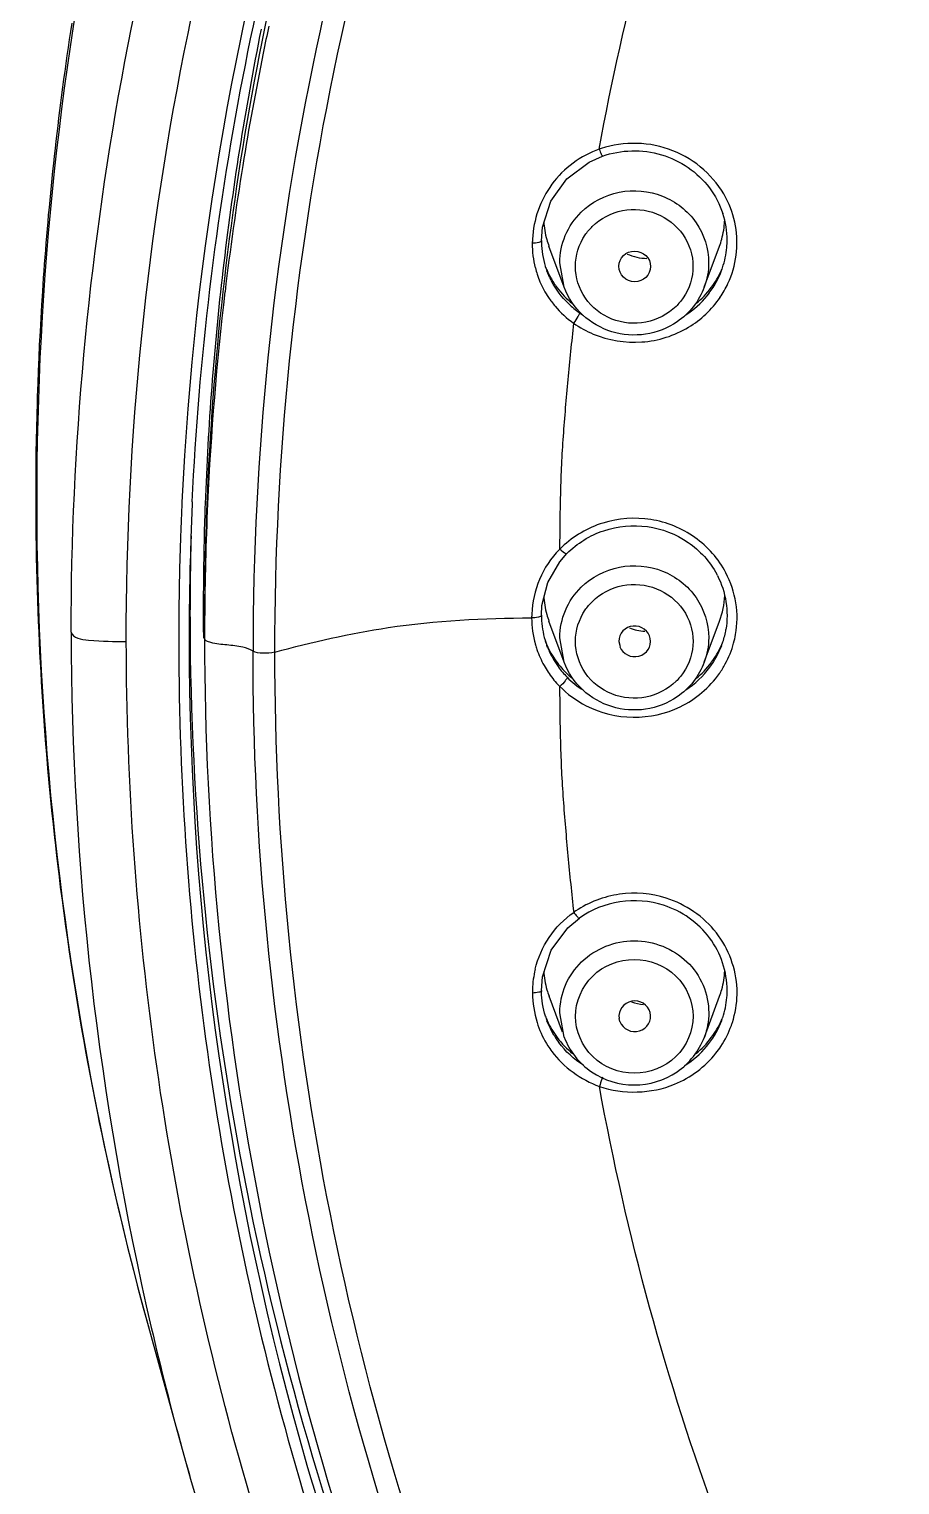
# Model space of a CAD drawing. Extents: x 4680 to 5808, y -3 to 824.
# Drawn here: x 5134.8 to 5151.42, y 525.28 to 553.09 of the extents above; entities that cross this region are included whole.
import ezdxf

# ---------------------------------------------------------------- set-up
doc = ezdxf.new("R2010")
doc.units = 0
doc.header["$LTSCALE"] = 4
doc.header["$MEASUREMENT"] = 0
for name, color, linetype in [('F3A55-R01_DXF_CONTINUOUS_LINE', 7, 'CONTINUOUS'), ('F3A55-R02_DXF_CONTINUOUS_LINE', 7, 'CONTINUOUS'), ('F3A55-R05_DXF_CONTINUOUS_LINE', 7, 'CONTINUOUS')]:
    doc.layers.add(name, color=color, linetype=linetype)

msp = doc.modelspace()

# ---------------------------------------------------------------- linework, layer by layer
at = {"layer": 'F3A55-R01_DXF_CONTINUOUS_LINE', "color": 7, "linetype": 'Continuous'}
for p, q in [((5135.051, 548.081), (5135.035, 547.822)), ((5135.035, 547.822), (5135.02, 547.567)), ((5135.02, 547.567), (5135.006, 547.313)), ((5135.006, 547.313), (5134.993, 547.062)), ((5134.993, 547.062), (5134.982, 546.812)), ((5134.971, 546.565), (5134.962, 546.32)), ((5134.982, 546.812), (5134.971, 546.565)), ((5134.962, 546.32), (5134.954, 546.076)), ((5134.943, 545.715), (5134.938, 545.476)), ((5134.938, 545.476), (5134.933, 545.239)), ((5134.933, 545.239), (5134.929, 545.005)), ((5134.929, 545.005), (5134.926, 544.772)), ((5134.926, 544.772), (5134.925, 544.542)), ((5134.925, 544.542), (5134.924, 544.314)), ((5134.924, 544.314), (5134.924, 544.088)), ((5134.924, 544.088), (5134.924, 543.865)), ((5134.924, 543.865), (5134.926, 543.644)), ((5134.926, 543.644), (5134.928, 543.425)), ((5134.928, 543.425), (5134.932, 543.21)), ((5134.932, 543.21), (5134.935, 542.996)), ((5134.935, 542.996), (5134.94, 542.786)), ((5134.94, 542.786), (5134.945, 542.578)), ((5134.945, 542.578), (5134.951, 542.373)), ((5134.951, 542.373), (5134.958, 542.171)), ((5134.958, 542.171), (5134.965, 541.97)), ((5134.965, 541.97), (5134.972, 541.773)), ((5134.972, 541.773), (5134.981, 541.577)), ((5134.981, 541.577), (5134.989, 541.382)), ((5134.989, 541.382), (5134.999, 541.19)), ((5134.999, 541.19), (5135.009, 540.998)), ((5135.009, 540.998), (5135.019, 540.808)), ((5135.019, 540.808), (5135.03, 540.619)), ((5135.03, 540.619), (5135.042, 540.431)), ((5135.042, 540.431), (5135.054, 540.244)), ((5135.054, 540.244), (5135.066, 540.058)), ((5135.066, 540.058), (5135.086, 539.781)), ((5135.086, 539.781), (5135.107, 539.506)), ((5135.107, 539.506), (5135.129, 539.233)), ((5135.129, 539.233), (5135.152, 538.963)), ((5135.152, 538.963), (5135.176, 538.694)), ((5135.176, 538.694), (5135.202, 538.428)), ((5135.202, 538.428), (5135.228, 538.163)), ((5135.228, 538.163), (5135.255, 537.901)), ((5135.255, 537.901), (5135.283, 537.64)), ((5135.322, 537.296), (5135.352, 537.04)), ((5135.394, 536.701), (5135.427, 536.449)), ((5135.427, 536.449), (5135.46, 536.199)), ((5135.46, 536.199), (5135.494, 535.951)), ((5135.494, 535.951), (5135.529, 535.705)), ((5135.529, 535.705), (5135.564, 535.46)), ((5135.564, 535.46), (5135.601, 535.216)), ((5135.601, 535.216), (5135.638, 534.975)), ((5135.638, 534.975), (5135.676, 534.735)), ((5135.676, 534.735), (5135.715, 534.496)), ((5135.715, 534.496), (5135.754, 534.259)), ((5135.754, 534.259), (5135.795, 534.024)), ((5135.795, 534.024), (5135.835, 533.79)), ((5135.835, 533.79), (5135.877, 533.557)), ((5135.877, 533.557), (5135.919, 533.326)), ((5135.919, 533.326), (5135.962, 533.096)), ((5135.962, 533.096), (5136.006, 532.868)), ((5136.006, 532.868), (5136.05, 532.643)), ((5136.05, 532.643), (5136.109, 532.349)), ((5136.109, 532.349), (5136.138, 532.204)), ((5136.138, 532.204), (5136.197, 531.92)), ((5136.197, 531.92), (5136.256, 531.645)), ((5136.256, 531.645), (5136.313, 531.38)), ((5136.313, 531.38), (5136.384, 531.062)), ((5136.384, 531.062), (5136.453, 530.759)), ((5136.453, 530.759), (5136.521, 530.469)), ((5136.521, 530.469), (5136.587, 530.193)), ((5136.587, 530.193), (5136.651, 529.928)), ((5136.651, 529.928), (5136.715, 529.672)), ((5136.715, 529.672), (5136.789, 529.377)), ((5136.789, 529.377), (5136.862, 529.097)), ((5136.862, 529.097), (5136.931, 528.834)), ((5136.931, 528.834), (5137.006, 528.554)), ((5137.006, 528.554), (5137.72, 525.962)), ((5137.72, 525.963), (5137.894, 525.346)), ((5137.72, 525.963), (5137.72, 525.963)), ((5137.72, 525.963), (5137.72, 525.962)), ((5137.721, 525.962), (5137.766, 525.799))]:
    msp.add_line(p, q, dxfattribs=at)
for points in [[(5135.611, 553.204), (5135.587, 553.048), (5135.564, 552.894), (5135.542, 552.74), (5135.52, 552.588), (5135.498, 552.435), (5135.477, 552.284), (5135.457, 552.133), (5135.437, 551.983), (5135.417, 551.834), (5135.398, 551.685), (5135.38, 551.537), (5135.361, 551.39), (5135.344, 551.244), (5135.326, 551.098), (5135.31, 550.953), (5135.293, 550.809), (5135.277, 550.666), (5135.262, 550.523), (5135.247, 550.381), (5135.232, 550.24), (5135.218, 550.1), (5135.204, 549.96), (5135.191, 549.822), (5135.178, 549.683), (5135.165, 549.546), (5135.153, 549.409), (5135.141, 549.274), (5135.13, 549.138), (5135.119, 549.004), (5135.108, 548.87), (5135.098, 548.737), (5135.088, 548.604), (5135.078, 548.472), (5135.069, 548.341), (5135.051, 548.081)], [(5134.954, 546.076), (5134.95, 545.955), (5134.943, 545.715)], [(5135.283, 537.64), (5135.293, 537.554), (5135.322, 537.296)], [(5135.352, 537.04), (5135.363, 536.955), (5135.394, 536.701)], [(5137.894, 525.346), (5138.108, 524.621), (5138.355, 523.821), (5138.634, 522.964), (5138.941, 522.065), (5139.276, 521.138), (5139.64, 520.18), (5140.04, 519.182), (5140.482, 518.136), (5140.972, 517.036), (5141.516, 515.88), (5142.122, 514.663), (5142.8, 513.377), (5143.565, 512.013), (5144.431, 510.56), (5145.419, 509.009), (5146.554, 507.346), (5147.881, 505.542), (5149.43, 503.599), (5151.384, 501.36), (5154.09, 498.59), (5157.61, 495.456), (5162.49, 491.817), (5169.499, 487.721)]]:
    msp.add_lwpolyline(points, dxfattribs=at)
at = {"layer": 'F3A55-R01_DXF_CONTINUOUS_LINE', "color": 9, "linetype": 'Continuous'}
for centre, radius, start, end in [((5194.504, 541.981), 56.382, 168.6341, 173.381), ((5194.485, 541.985), 56.363, 173.3827, 177.9256), ((5194.409, 541.398), 56.755, 177.3208, 177.9577), ((5194.373, 541.99), 56.251, 177.9271, 178.5777), ((5194.368, 541.4), 56.714, 177.9576, 179.5494), ((5194.316, 541.451), 56.462, 178.0088, 180.0201), ((5194.299, 541.918), 56.429, 178.4821, 180.4899), ((5194.345, 541.991), 56.222, 178.5777, 178.8882), ((5194.306, 541.992), 56.183, 178.8881, 179.7908), ((5194.287, 541.992), 56.164, 179.7909, 180.1766), ((5194.313, 541.992), 56.19, 180.1766, 180.5473), ((5194.515, 541.617), 58.913, 180.04336, 193.07595), ((5194.601, 541.938), 56.731, 180.5073, 201.8607), ((5194.555, 541.644), 58.958, 193.09253, 195.42398)]:
    msp.add_arc(centre, radius, start, end, dxfattribs=at)
at = {"layer": 'F3A55-R01_DXF_CONTINUOUS_LINE', "color": 7, "linetype": 'Continuous'}
for centre, radius, start, end in [((5194.189, 541.457), 56.335, 177.3491, 178.0108), ((5194.627, 541.663), 59.033, 195.58928, 196.11433)]:
    msp.add_arc(centre, radius, start, end, dxfattribs=at)
at = {"layer": 'F3A55-R01_DXF_CONTINUOUS_LINE', "color": 9, "linetype": 'Continuous'}
for points, knots in [([(5187.683, 604.417), (5183.371, 603.715), (5174.882, 601.443), (5163.15, 595.555), (5152.916, 587.443), (5144.631, 577.453), (5138.656, 566.014), (5135.251, 553.619), (5134.573, 540.813), (5135.953, 532.367), (5137.082, 528.278)], [0, 0, 0, 0, 0.127245, 0.253926, 0.379838, 0.504912, 0.629214, 0.752955, 0.876432, 1, 1, 1, 1]), ([(5135.602, 541.572), (5135.6, 548.632), (5138.217, 562.934), (5149.489, 581.599), (5166.643, 595.356), (5180.629, 600.144), (5187.793, 601.309)], [0, 0, 0, 0, 0.246659, 0.495141, 0.746379, 1, 1, 1, 1]), ([(5136.653, 541.394), (5136.652, 545.286), (5137.446, 553.103), (5140.973, 564.353), (5146.701, 574.72), (5154.403, 583.801), (5163.787, 591.248), (5178.025, 598.619), (5198.143, 602.507), (5218.262, 598.624), (5232.504, 591.262), (5241.888, 583.814), (5249.597, 574.74), (5255.327, 564.374), (5258.858, 553.126), (5259.654, 545.309), (5259.654, 541.417)], [0, 0, 0, 0, 0.061575, 0.123304, 0.185315, 0.247693, 0.310467, 0.373601, 0.500005, 0.626397, 0.689539, 0.752312, 0.814687, 0.876699, 0.938429, 1, 1, 1, 1]), ([(5166.685, 591.426), (5162.497, 588.957), (5154.713, 583.009), (5145.598, 571.582), (5139.605, 558.349), (5137.939, 548.815), (5137.716, 544.051)], [0, 0, 0, 0, 0.252628, 0.50328, 0.752188, 1, 1, 1, 1]), ([(5137.656, 541.846), (5137.613, 536.479), (5139.078, 525.648), (5145.751, 510.667), (5156.365, 498.019), (5165.523, 491.791), (5170.429, 489.343)], [0, 0, 0, 0, 0.2476, 0.496346, 0.747064, 1, 1, 1, 1]), ([(5135.602, 541.572), (5135.634, 541.455), (5136.107, 541.39), (5136.413, 541.393), (5136.654, 541.393)], [0, 0, 0, 0, 0.335287, 1, 1, 1, 1]), ([(5169.974, 488.488), (5165.025, 490.964), (5155.771, 497.233), (5145.023, 509.969), (5138.208, 525.055), (5136.662, 535.976), (5136.654, 541.394)], [0, 0, 0, 0, 0.252922, 0.503646, 0.752401, 1, 1, 1, 1]), ([(5137.854, 541.431), (5137.856, 536.12), (5139.382, 525.414), (5146.059, 510.624), (5156.598, 498.141), (5165.666, 491.987), (5170.52, 489.564)], [0, 0, 0, 0, 0.247597, 0.496354, 0.747078, 1, 1, 1, 1])]:
    msp.add_open_spline(points, degree=3, knots=knots, dxfattribs=at)
at = {"layer": 'F3A55-R01_DXF_CONTINUOUS_LINE', "color": 7, "linetype": 'Continuous'}
msp.add_open_spline([(5137.914, 544.063), (5138.165, 549.482), (5140.254, 560.335), (5145.344, 570.14), (5148.509, 574.583)], degree=3, knots=[0, 0, 0, 0, 0.498618, 1, 1, 1, 1], dxfattribs=at)
at = {"layer": 'F3A55-R02_DXF_CONTINUOUS_LINE', "color": 7, "linetype": 'Continuous'}
for p, q in [((5145.489, 550.552), (5145.747, 550.666)), ((5144.58, 549.05), (5144.601, 549.307)), ((5144.742, 548.337), (5144.683, 548.477)), ((5144.929, 542.913), (5145.068, 543.072)), ((5145.067, 543.072), (5145.068, 543.072)), ((5138.148, 541.818), (5138.148, 541.451)), ((5144.697, 541.28), (5144.683, 541.316)), ((5145.084, 535.924), (5145.306, 536.109)), ((5144.582, 534.722), (5144.603, 534.987)), ((5144.82, 533.867), (5144.686, 534.146))]:
    msp.add_line(p, q, dxfattribs=at)
for points in [[(5144.601, 549.307), (5144.761, 549.804), (5145.066, 550.233), (5145.489, 550.552)], [(5144.579, 541.892), (5144.59, 542.08), (5144.702, 542.519), (5144.929, 542.913)], [(5144.603, 534.987), (5144.769, 535.493), (5145.084, 535.924)]]:
    msp.add_lwpolyline(points, dxfattribs=at)
at = {"layer": 'F3A55-R02_DXF_CONTINUOUS_LINE', "color": 9, "linetype": 'Continuous'}
for centre, radius, start, end in [((5194.623, 541.426), 56.478, 168.0192, 168.5542), ((5194.563, 541.438), 56.417, 168.554, 170.7708), ((5146.339, 548.924), 1.984, 108.2401, 109.2678), ((5194.443, 541.458), 56.294, 170.7712, 173.2496), ((5146.443, 549.002), 1.872, 10.232, 27.6341), ((5146.464, 549.01), 1.85, 352.6145, 10.1103), ((5146.383, 548.981), 1.977, 177.1285, 179.4394), ((5146.262, 548.99), 1.857, 179.6728, 194.3491), ((5146.448, 549.016), 1.867, 335.1619, 352.4955), ((5146.259, 548.989), 1.853, 194.353, 198.2727), ((5146.251, 548.986), 1.845, 198.2731, 202.9986), ((5146.245, 548.985), 1.839, 203.0168, 213.715), ((5146.23, 549.05), 1.65, 205.5699, 207.8741), ((5146.421, 549.077), 1.707, 323.0934, 339.571), ((5146.431, 549.025), 1.886, 325.7301, 335.104), ((5194.503, 541.452), 56.356, 173.2507, 177.3876), ((5146.248, 548.987), 1.842, 213.7254, 220.1564), ((5146.295, 549.03), 1.906, 220.2392, 234.7285), ((5146.32, 549.11), 1.758, 225.8984, 234.763), ((5146.321, 549.112), 1.761, 234.7864, 237.9096), ((5146.376, 549.119), 1.769, 302.0656, 305.0873), ((5146.341, 549.101), 1.99, 234.8378, 247.2387), ((5194.375, 541.458), 56.227, 177.3878, 179.6341), ((5194.25, 541.459), 56.102, 179.6348, 180.0081), ((5146.722, 541.807), 2.329, 177.3275, 179.0895), ((5146.133, 541.801), 1.733, 195.5259, 199.0017), ((5146.261, 541.902), 1.684, 201.6828, 209.5531), ((5146.423, 541.912), 1.706, 323.5806, 339.5751), ((5146.44, 541.855), 1.876, 331.6004, 344.8042), ((5146.454, 541.85), 1.861, 344.8185, 349.9165), ((5146.175, 541.815), 1.777, 198.9928, 200.2186), ((5146.293, 541.92), 1.72, 209.5471, 215.8957), ((5146.321, 541.874), 1.934, 210.2679, 214.4833), ((5146.302, 541.927), 1.731, 215.8949, 224.6159), ((5146.329, 541.956), 1.771, 224.6918, 237.6622), ((5146.435, 541.859), 1.882, 325.0015, 331.559), ((5146.316, 534.631), 1.941, 123.7801, 125.2337), ((5146.31, 534.686), 1.902, 166.496, 178.2178), ((5146.269, 534.688), 1.862, 178.2483, 180.3663), ((5146.459, 534.684), 1.857, 342.1224, 358.8743), ((5146.484, 534.681), 1.832, 358.9408, 2.3051), ((5146.175, 534.626), 1.755, 197.0163, 198.6914), ((5146.434, 534.696), 1.885, 326.5389, 340.1084), ((5146.469, 534.681), 1.847, 340.1658, 342.0963), ((5146.254, 534.724), 1.67, 210.8452, 216.4662), ((5146.311, 534.698), 1.909, 212.6602, 216.6092), ((5146.423, 534.703), 1.898, 321.6307, 326.5475), ((5146.379, 534.789), 1.768, 301.7847, 304.2157)]:
    msp.add_arc(centre, radius, start, end, dxfattribs=at)
at = {"layer": 'F3A55-R02_DXF_CONTINUOUS_LINE', "color": 7, "linetype": 'Continuous'}
for centre, radius, start, end in [((5146.461, 549.056), 1.664, 0.0524, 17.977), ((5146.216, 549.052), 1.637, 179.9448, 181.3289), ((5146.472, 549.062), 1.653, 355.1158, 359.9992), ((5146.232, 549.053), 1.652, 181.3416, 189.3015), ((5146.244, 549.055), 1.665, 189.3048, 197.2949), ((5146.443, 549.065), 1.682, 341.5046, 355.1018), ((5146.258, 549.191), 1.725, 201.4955, 204.3507), ((5146.242, 549.055), 1.663, 197.2978, 200.3293), ((5146.443, 549.192), 1.727, 335.7823, 337.4716), ((5146.458, 549.061), 1.667, 339.6439, 341.4761), ((5146.271, 549.197), 1.739, 204.354, 209.3566), ((5146.281, 549.203), 1.751, 209.3599, 216.9055), ((5146.422, 549.203), 1.75, 323.1156, 335.7516), ((5146.314, 549.231), 1.794, 216.9687, 230.461), ((5146.388, 549.231), 1.794, 309.5483, 323.0474), ((5194.435, 541.826), 56.287, 177.768, 180.0076), ((5146.474, 541.606), 2.188, 133.3089, 135.1465), ((5146.45, 541.887), 1.676, 27.1246, 28.1695), ((5146.254, 541.898), 1.675, 180.0686, 194.8446), ((5146.464, 541.895), 1.662, 342.0882, 350.5208), ((5146.255, 541.898), 1.676, 194.8496, 197.2942), ((5146.258, 542.027), 1.724, 201.3511, 204.2485), ((5146.25, 541.897), 1.671, 197.2938, 200.351), ((5146.266, 542.03), 1.732, 204.2473, 205.4953), ((5146.282, 542.039), 1.751, 205.5174, 216.9021), ((5146.423, 542.038), 1.75, 323.1156, 335.7536), ((5146.445, 542.027), 1.726, 335.7839, 338.0885), ((5146.45, 541.899), 1.676, 339.6473, 342.0955), ((5146.31, 542.062), 1.787, 216.9492, 227.8794), ((5146.389, 542.066), 1.794, 309.5483, 323.0474), ((5146.324, 542.076), 1.807, 227.8637, 230.4475), ((5146.216, 534.728), 1.634, 180.0735, 180.8548), ((5146.445, 534.736), 1.683, 341.5069, 355.0991), ((5146.474, 534.733), 1.653, 355.1141, 359.9991), ((5146.26, 534.863), 1.725, 201.3715, 204.445), ((5146.275, 534.736), 1.694, 197.1599, 200.3534), ((5146.282, 534.874), 1.75, 204.4729, 216.9009), ((5146.424, 534.874), 1.75, 323.1156, 335.7516), ((5146.445, 534.864), 1.727, 335.7823, 337.4716), ((5146.461, 534.731), 1.665, 339.6459, 341.4797), ((5146.316, 534.902), 1.794, 216.9688, 230.4679), ((5146.39, 534.902), 1.794, 309.5552, 323.0474)]:
    msp.add_arc(centre, radius, start, end, dxfattribs=at)
at = {"layer": 'F3A55-R02_DXF_CONTINUOUS_LINE', "color": 9, "linetype": 'Continuous'}
for points, knots in [([(5198.144, 598.415), (5194.285, 598.414), (5186.555, 597.678), (5175.415, 594.407), (5165.139, 589.095), (5156.128, 581.942), (5148.727, 573.221), (5143.225, 563.263), (5139.835, 552.457), (5139.072, 544.948), (5139.073, 541.209)], [0, 0, 0, 0, 0.126979, 0.253656, 0.379783, 0.505185, 0.629798, 0.753677, 0.876989, 1, 1, 1, 1]), ([(5139.49, 541.189), (5139.49, 544.901), (5140.247, 552.357), (5143.613, 563.087), (5149.077, 572.974), (5156.425, 581.634), (5165.372, 588.736), (5175.575, 594.011), (5186.637, 597.258), (5194.312, 597.99), (5198.144, 597.99)], [0, 0, 0, 0, 0.123011, 0.246323, 0.370202, 0.494815, 0.620217, 0.746344, 0.873021, 1, 1, 1, 1]), ([(5145.684, 550.797), (5146.624, 555.962), (5150.182, 566.103), (5159.945, 578.944), (5173.213, 588.344), (5183.589, 591.74), (5188.898, 592.646)], [0, 0, 0, 0, 0.24678, 0.495573, 0.746799, 1, 1, 1, 1]), ([(5145.684, 550.797), (5145.33, 550.674), (5144.686, 550.201), (5144.427, 549.45), (5144.408, 549.08)], [0, 0, 0, 0, 0.503672, 1, 1, 1, 1]), ([(5145.684, 550.797), (5145.696, 550.765), (5145.713, 550.72), (5145.734, 550.683), (5145.743, 550.666), (5145.747, 550.666)], [0, 0, 0, 0, 0.700195, 0.918328, 1, 1, 1, 1]), ([(5148.102, 549.87), (5147.892, 550.269), (5147.147, 550.934), (5146.153, 550.952), (5145.718, 550.809)], [0, 0, 0, 0, 0.496342, 1, 1, 1, 1]), ([(5144.58, 549.05), (5144.579, 549.03), (5144.499, 549.006), (5144.448, 549.001), (5144.406, 549)], [0, 0, 0, 0, 0.324923, 1, 1, 1, 1]), ([(5145.306, 547.674), (5145.308, 547.665), (5145.296, 547.638), (5145.265, 547.571), (5145.224, 547.514), (5145.194, 547.474)], [0, 0, 0, 0, 0.115483, 0.350136, 1, 1, 1, 1]), ([(5145.194, 547.474), (5145.154, 547.115), (5145.083, 546.396), (5144.987, 545.316), (5144.933, 544.233), (5144.932, 543.51), (5144.923, 543.149)], [0, 0, 0, 0, 0.250029, 0.500095, 0.750022, 1, 1, 1, 1]), ([(5145.57, 547.266), (5145.859, 547.145), (5146.501, 547.039), (5147.122, 547.235), (5147.389, 547.397)], [0, 0, 0, 0, 0.500576, 1, 1, 1, 1]), ([(5144.923, 543.149), (5144.763, 542.986), (5144.503, 542.597), (5144.406, 542.142), (5144.396, 541.916)], [0, 0, 0, 0, 0.501997, 1, 1, 1, 1]), ([(5144.932, 543.158), (5144.959, 543.133), (5144.994, 543.108), (5145.054, 543.062), (5145.067, 543.073)], [0, 0, 0, 0, 0.68428, 1, 1, 1, 1]), ([(5148.287, 541.525), (5148.322, 541.723), (5148.328, 542.136), (5148.194, 542.525), (5148.103, 542.705)], [0, 0, 0, 0, 0.499194, 1, 1, 1, 1]), ([(5139.49, 541.189), (5140.203, 541.382), (5141.819, 541.755), (5143.478, 541.839), (5144.393, 541.844)], [0, 0, 0, 0, 0.446597, 1, 1, 1, 1]), ([(5144.579, 541.892), (5144.578, 541.871), (5144.49, 541.849), (5144.437, 541.844), (5144.393, 541.844)], [0, 0, 0, 0, 0.326819, 1, 1, 1, 1]), ([(5139.073, 541.209), (5139.015, 541.247), (5138.845, 541.298), (5138.575, 541.327), (5138.333, 541.347), (5138.192, 541.393), (5138.148, 541.433), (5138.148, 541.451)], [0, 0, 0, 0, 0.212237, 0.530734, 0.844971, 0.944748, 1, 1, 1, 1]), ([(5195.363, 484.084), (5191.624, 484.255), (5184.171, 485.288), (5173.502, 488.856), (5163.715, 494.316), (5155.17, 501.472), (5148.174, 510.069), (5142.985, 519.798), (5139.793, 530.302), (5139.073, 537.583), (5139.073, 541.209)], [0, 0, 0, 0, 0.127002, 0.253651, 0.379731, 0.50509, 0.629684, 0.753576, 0.876929, 1, 1, 1, 1]), ([(5139.49, 541.189), (5139.415, 541.169), (5139.275, 541.168), (5139.125, 541.175), (5139.073, 541.209)], [0, 0, 0, 0, 0.552301, 1, 1, 1, 1]), ([(5195.275, 484.472), (5191.568, 484.648), (5184.178, 485.685), (5173.602, 489.239), (5163.904, 494.665), (5155.436, 501.771), (5148.506, 510.302), (5143.366, 519.954), (5140.203, 530.372), (5139.491, 537.592), (5139.49, 541.189)], [0, 0, 0, 0, 0.127002, 0.25365, 0.379728, 0.505086, 0.629679, 0.753572, 0.876927, 1, 1, 1, 1]), ([(5145.07, 540.711), (5145.072, 540.702), (5145.058, 540.676), (5145.018, 540.615), (5144.969, 540.566), (5144.932, 540.532)], [0, 0, 0, 0, 0.113871, 0.346028, 1, 1, 1, 1]), ([(5144.923, 540.541), (5144.932, 540.18), (5144.934, 539.458), (5144.988, 538.375), (5145.085, 537.295), (5145.155, 536.576), (5145.196, 536.217)], [0, 0, 0, 0, 0.249978, 0.499905, 0.749971, 1, 1, 1, 1]), ([(5145.432, 540.165), (5145.706, 540.025), (5146.328, 539.873), (5146.954, 540.011), (5147.23, 540.146)], [0, 0, 0, 0, 0.500239, 1, 1, 1, 1]), ([(5146.964, 536.487), (5146.679, 536.578), (5146.063, 536.631), (5145.484, 536.41), (5145.237, 536.244)], [0, 0, 0, 0, 0.50094, 1, 1, 1, 1]), ([(5148.315, 534.755), (5148.299, 535.135), (5148.015, 535.91), (5147.334, 536.37), (5146.964, 536.487)], [0, 0, 0, 0, 0.495523, 1, 1, 1, 1]), ([(5144.46, 535.13), (5144.512, 535.345), (5144.694, 535.763), (5145.014, 536.088), (5145.196, 536.217)], [0, 0, 0, 0, 0.498331, 1, 1, 1, 1]), ([(5145.196, 536.217), (5145.217, 536.188), (5145.246, 536.161), (5145.291, 536.102), (5145.305, 536.109)], [0, 0, 0, 0, 0.691621, 1, 1, 1, 1]), ([(5144.582, 534.722), (5144.581, 534.702), (5144.499, 534.682), (5144.45, 534.677), (5144.408, 534.676)], [0, 0, 0, 0, 0.319672, 1, 1, 1, 1]), ([(5145.743, 533.068), (5145.74, 533.055), (5145.723, 532.996), (5145.704, 532.938), (5145.687, 532.893)], [0, 0, 0, 0, 0.215954, 1, 1, 1, 1]), ([(5195.18, 490.355), (5189.275, 490.675), (5177.525, 493.238), (5164.696, 500.988), (5156.456, 509.362), (5151.44, 516.552), (5147.735, 524.451), (5146.204, 530.056), (5145.687, 532.893)], [0, 0, 0, 0, 0.252822, 0.503795, 0.62874, 0.753024, 0.876724, 1, 1, 1, 1])]:
    msp.add_open_spline(points, degree=3, knots=knots, dxfattribs=at)
at = {"layer": 'F3A55-R02_DXF_CONTINUOUS_LINE', "color": 7, "linetype": 'Continuous'}
for points, knots in [([(5148.569, 574.543), (5145.435, 570.091), (5140.413, 560.275), (5138.402, 549.429), (5138.191, 544.018)], [0, 0, 0, 0, 0.501363, 1, 1, 1, 1]), ([(5145.747, 550.666), (5146.101, 550.789), (5146.902, 550.814), (5147.564, 550.357), (5147.786, 550.061)], [0, 0, 0, 0, 0.503236, 1, 1, 1, 1]), ([(5148.103, 542.705), (5147.962, 542.969), (5147.548, 543.442), (5146.677, 543.792), (5145.737, 543.726), (5145.193, 543.405), (5144.973, 543.198)], [0, 0, 0, 0, 0.247286, 0.498101, 0.750187, 1, 1, 1, 1]), ([(5145.068, 543.072), (5145.261, 543.269), (5145.754, 543.573), (5146.611, 543.651), (5147.413, 543.345), (5147.799, 542.919), (5147.927, 542.678)], [0, 0, 0, 0, 0.24965, 0.50198, 0.753098, 1, 1, 1, 1]), ([(5138.148, 541.453), (5138.148, 537.753), (5138.885, 530.323), (5142.156, 519.609), (5147.471, 509.692), (5154.632, 500.941), (5163.376, 493.67), (5173.384, 488.144), (5184.286, 484.559), (5191.894, 483.551), (5195.708, 483.4)], [0, 0, 0, 0, 0.123095, 0.24647, 0.370378, 0.494979, 0.620337, 0.746403, 0.873029, 1, 1, 1, 1]), ([(5146.914, 536.352), (5146.648, 536.437), (5146.071, 536.485), (5145.532, 536.269), (5145.306, 536.109)], [0, 0, 0, 0, 0.501281, 1, 1, 1, 1]), ([(5148.126, 534.729), (5148.126, 535.08), (5147.884, 535.808), (5147.256, 536.242), (5146.914, 536.352)], [0, 0, 0, 0, 0.494436, 1, 1, 1, 1])]:
    msp.add_open_spline(points, degree=3, knots=knots, dxfattribs=at)
for points in [[(5147.786, 550.061), (5147.898, 549.913), (5147.986, 549.745), (5148.043, 549.569)], [(5147.942, 542.651), (5148.1, 542.342), (5148.16, 541.964), (5148.103, 541.622)], [(5144.656, 534.236), (5144.61, 534.386), (5144.584, 534.545), (5144.582, 534.703)]]:
    msp.add_open_spline(points, degree=3, dxfattribs=at)
at = {"layer": 'F3A55-R02_DXF_CONTINUOUS_LINE', "color": 9, "linetype": 'Continuous'}
for points in [[(5145.097, 547.847), (5144.968, 547.972), (5144.856, 548.119), (5144.772, 548.278)], [(5147.389, 547.397), (5147.625, 547.539), (5147.835, 547.736), (5147.99, 547.963)], [(5147.393, 547.671), (5147.542, 547.776), (5147.676, 547.906), (5147.786, 548.051)], [(5144.393, 541.844), (5144.397, 541.674), (5144.418, 541.501), (5144.464, 541.337)], [(5144.508, 541.201), (5144.546, 541.096), (5144.594, 540.995), (5144.65, 540.9)], [(5144.726, 540.779), (5144.785, 540.695), (5144.85, 540.614), (5144.923, 540.541)], [(5147.23, 540.146), (5147.524, 540.289), (5147.79, 540.512), (5147.977, 540.779)], [(5147.335, 540.468), (5147.512, 540.582), (5147.671, 540.73), (5147.795, 540.899)], [(5144.923, 540.541), (5145.072, 540.392), (5145.244, 540.262), (5145.432, 540.165)], [(5144.408, 534.676), (5144.414, 534.486), (5144.441, 534.294), (5144.497, 534.112)], [(5144.512, 534.064), (5144.559, 533.925), (5144.625, 533.791), (5144.704, 533.668)], [(5147.777, 533.709), (5147.88, 533.843), (5147.964, 533.994), (5148.022, 534.152)], [(5144.778, 533.56), (5145.002, 533.258), (5145.333, 533.02), (5145.687, 532.893)], [(5145.381, 533.296), (5145.2, 533.41), (5145.038, 533.56), (5144.911, 533.731)], [(5147.123, 532.933), (5147.427, 533.058), (5147.707, 533.267), (5147.911, 533.525)], [(5147.373, 533.328), (5147.526, 533.432), (5147.664, 533.562), (5147.777, 533.709)], [(5145.687, 532.893), (5146.139, 532.735), (5146.68, 532.75), (5147.123, 532.933)]]:
    msp.add_open_spline(points, degree=3, dxfattribs=at)
at = {"layer": 'F3A55-R05_DXF_CONTINUOUS_LINE', "color": 7, "linetype": 'Continuous'}
for p, q in [((5145.013, 548.162), (5144.723, 548.944)), ((5147.689, 548.162), (5147.979, 548.944)), ((5145.014, 540.998), (5144.724, 541.779)), ((5147.69, 540.998), (5147.98, 541.78)), ((5146.057, 541.395), (5146.081, 541.294)), ((5144.981, 533.927), (5144.725, 534.615)), ((5147.691, 533.834), (5147.981, 534.616)), ((5146.078, 534.131), (5146.063, 534.19))]:
    msp.add_line(p, q, dxfattribs=at)
at = {"layer": 'F3A55-R05_DXF_CONTINUOUS_LINE', "color": 9, "linetype": 'Continuous'}
for p, q in [((5145.013, 548.162), (5144.93, 548.627)), ((5145.014, 540.998), (5144.931, 541.463)), ((5145.015, 533.833), (5144.932, 534.299))]:
    msp.add_line(p, q, dxfattribs=at)
at = {"layer": 'F3A55-R05_DXF_CONTINUOUS_LINE', "color": 7, "linetype": 'Continuous'}
for centre, radius, start, end in [((5146.26, 549.513), 1.639, 183.2822, 195.6511), ((5146.442, 549.513), 1.639, 344.6283, 356.9215), ((5146.249, 549.51), 1.627, 195.6576, 200.3682), ((5146.453, 549.51), 1.628, 339.649, 344.6239), ((5146.261, 542.349), 1.639, 183.006, 195.5693), ((5146.44, 542.35), 1.642, 339.6949, 357.088), ((5146.25, 542.346), 1.628, 195.5752, 200.368), ((5146.262, 535.185), 1.639, 183.1568, 195.7927), ((5146.444, 535.185), 1.639, 344.4653, 357.1197), ((5146.25, 535.182), 1.627, 195.8002, 200.3685), ((5146.455, 535.182), 1.628, 339.6486, 344.46)]:
    msp.add_arc(centre, radius, start, end, dxfattribs=at)
msp.add_ellipse((5146.361, 548.558), major_axis=(0.303, -0.002), ratio=0.966587, dxfattribs=at)
for centre, major_axis, ratio, start_param, end_param in [((5146.615, 549.624), (0.945, -0.006), 0.966587, 4.285027, 4.696613), ((5146.36, 541.395), (0.303, 0), 0.966558, -2.783102, 3.141593), ((5146.614, 542.497), (0.943, 0), 0.966558, -1.954737, -1.634545), ((5146.363, 534.232), (0.303, 0.002), 0.966587, -2.798584, 3.276602), ((5146.617, 535.369), (0.945, 0.007), 0.966587, -1.916772, -1.668078)]:
    msp.add_ellipse(centre, major_axis=major_axis, ratio=ratio, start_param=start_param, end_param=end_param, dxfattribs=at)
at = {"layer": 'F3A55-R05_DXF_CONTINUOUS_LINE', "color": 9, "linetype": 'Continuous'}
for points, knots in [([(5145.34, 549.595), (5145.535, 549.786), (5146.055, 550.058), (5146.917, 549.977), (5147.598, 549.449), (5147.773, 548.895), (5147.773, 548.628)], [0, 0, 0, 0, 0.251321, 0.504345, 0.754245, 1, 1, 1, 1]), ([(5145.552, 549.323), (5145.707, 549.474), (5146.117, 549.688), (5146.798, 549.625), (5147.336, 549.207), (5147.474, 548.771), (5147.474, 548.559)], [0, 0, 0, 0, 0.251337, 0.504345, 0.754229, 1, 1, 1, 1]), ([(5144.93, 548.627), (5144.93, 548.805), (5145.003, 549.166), (5145.212, 549.469), (5145.34, 549.595)], [0, 0, 0, 0, 0.497793, 1, 1, 1, 1]), ([(5145.228, 548.559), (5145.228, 548.768), (5145.32, 549.058), (5145.501, 549.273), (5145.552, 549.323)], [0, 0, 0, 0, 0.745726, 1, 1, 1, 1]), ([(5147.15, 547.795), (5146.995, 547.644), (5146.585, 547.429), (5145.904, 547.493), (5145.366, 547.91), (5145.228, 548.347), (5145.228, 548.559)], [0, 0, 0, 0, 0.251337, 0.504345, 0.754229, 1, 1, 1, 1]), ([(5147.474, 548.559), (5147.474, 548.35), (5147.383, 548.06), (5147.201, 547.845), (5147.15, 547.795)], [0, 0, 0, 0, 0.745726, 1, 1, 1, 1]), ([(5145.341, 542.43), (5145.536, 542.622), (5146.056, 542.893), (5146.918, 542.813), (5147.599, 542.284), (5147.774, 541.731), (5147.774, 541.463)], [0, 0, 0, 0, 0.251321, 0.504345, 0.754245, 1, 1, 1, 1]), ([(5144.931, 541.463), (5144.931, 541.641), (5145.004, 542.002), (5145.213, 542.305), (5145.341, 542.43)], [0, 0, 0, 0, 0.497793, 1, 1, 1, 1]), ([(5145.553, 542.158), (5145.708, 542.31), (5146.118, 542.524), (5146.799, 542.461), (5147.337, 542.043), (5147.475, 541.606), (5147.475, 541.395)], [0, 0, 0, 0, 0.251337, 0.504345, 0.754229, 1, 1, 1, 1]), ([(5145.229, 541.395), (5145.229, 541.604), (5145.321, 541.893), (5145.502, 542.108), (5145.553, 542.158)], [0, 0, 0, 0, 0.745726, 1, 1, 1, 1]), ([(5147.151, 540.631), (5146.996, 540.48), (5146.586, 540.265), (5145.905, 540.329), (5145.367, 540.746), (5145.229, 541.183), (5145.229, 541.395)], [0, 0, 0, 0, 0.251337, 0.504345, 0.754229, 1, 1, 1, 1]), ([(5147.475, 541.395), (5147.475, 541.186), (5147.384, 540.896), (5147.202, 540.681), (5147.151, 540.631)], [0, 0, 0, 0, 0.745726, 1, 1, 1, 1]), ([(5144.932, 534.299), (5144.932, 534.478), (5145.007, 534.842), (5145.425, 535.449), (5146.353, 535.826), (5147.28, 535.45), (5147.699, 534.843), (5147.775, 534.478), (5147.775, 534.299)], [0, 0, 0, 0, 0.124294, 0.24967, 0.499999, 0.750334, 0.875712, 1, 1, 1, 1]), ([(5145.23, 534.23), (5145.23, 534.509), (5145.482, 535.094), (5146.353, 535.43), (5147.224, 535.094), (5147.476, 534.509), (5147.476, 534.231)], [0, 0, 0, 0, 0.247137, 0.499987, 0.752844, 1, 1, 1, 1]), ([(5147.476, 534.231), (5147.476, 533.952), (5147.224, 533.367), (5146.353, 533.031), (5145.483, 533.367), (5145.23, 533.952), (5145.23, 534.23)], [0, 0, 0, 0, 0.247137, 0.499987, 0.752844, 1, 1, 1, 1])]:
    msp.add_open_spline(points, degree=3, knots=knots, dxfattribs=at)
for points in [[(5147.773, 548.628), (5147.773, 548.47), (5147.744, 548.31), (5147.689, 548.162)], [(5147.774, 541.463), (5147.774, 541.306), (5147.745, 541.146), (5147.69, 540.998)], [(5147.775, 534.299), (5147.775, 534.142), (5147.746, 533.982), (5147.691, 533.834)]]:
    msp.add_open_spline(points, degree=3, dxfattribs=at)
at = {"layer": 'F3A55-R05_DXF_CONTINUOUS_LINE', "color": 7, "linetype": 'Continuous'}
for points, knots in [([(5147.169, 547.499), (5146.992, 547.378), (5146.575, 547.214), (5145.911, 547.264), (5145.335, 547.593), (5145.087, 547.963), (5145.013, 548.162)], [0, 0, 0, 0, 0.250689, 0.502054, 0.752115, 1, 1, 1, 1]), ([(5147.17, 540.335), (5146.993, 540.214), (5146.576, 540.05), (5145.912, 540.1), (5145.336, 540.429), (5145.088, 540.798), (5145.014, 540.998)], [0, 0, 0, 0, 0.250689, 0.502054, 0.752115, 1, 1, 1, 1]), ([(5145.015, 533.833), (5145.113, 533.569), (5145.491, 533.091), (5146.353, 532.832), (5147.216, 533.091), (5147.593, 533.57), (5147.691, 533.834)], [0, 0, 0, 0, 0.248628, 0.500003, 0.751375, 1, 1, 1, 1])]:
    msp.add_open_spline(points, degree=3, knots=knots, dxfattribs=at)
for points in [[(5147.689, 548.162), (5147.64, 548.03), (5147.569, 547.903), (5147.482, 547.792)], [(5147.482, 547.792), (5147.394, 547.68), (5147.287, 547.58), (5147.169, 547.499)], [(5147.69, 540.998), (5147.641, 540.865), (5147.57, 540.739), (5147.483, 540.628)], [(5147.483, 540.628), (5147.395, 540.515), (5147.288, 540.416), (5147.17, 540.335)]]:
    msp.add_open_spline(points, degree=3, dxfattribs=at)

doc.saveas('drawing.dxf')
